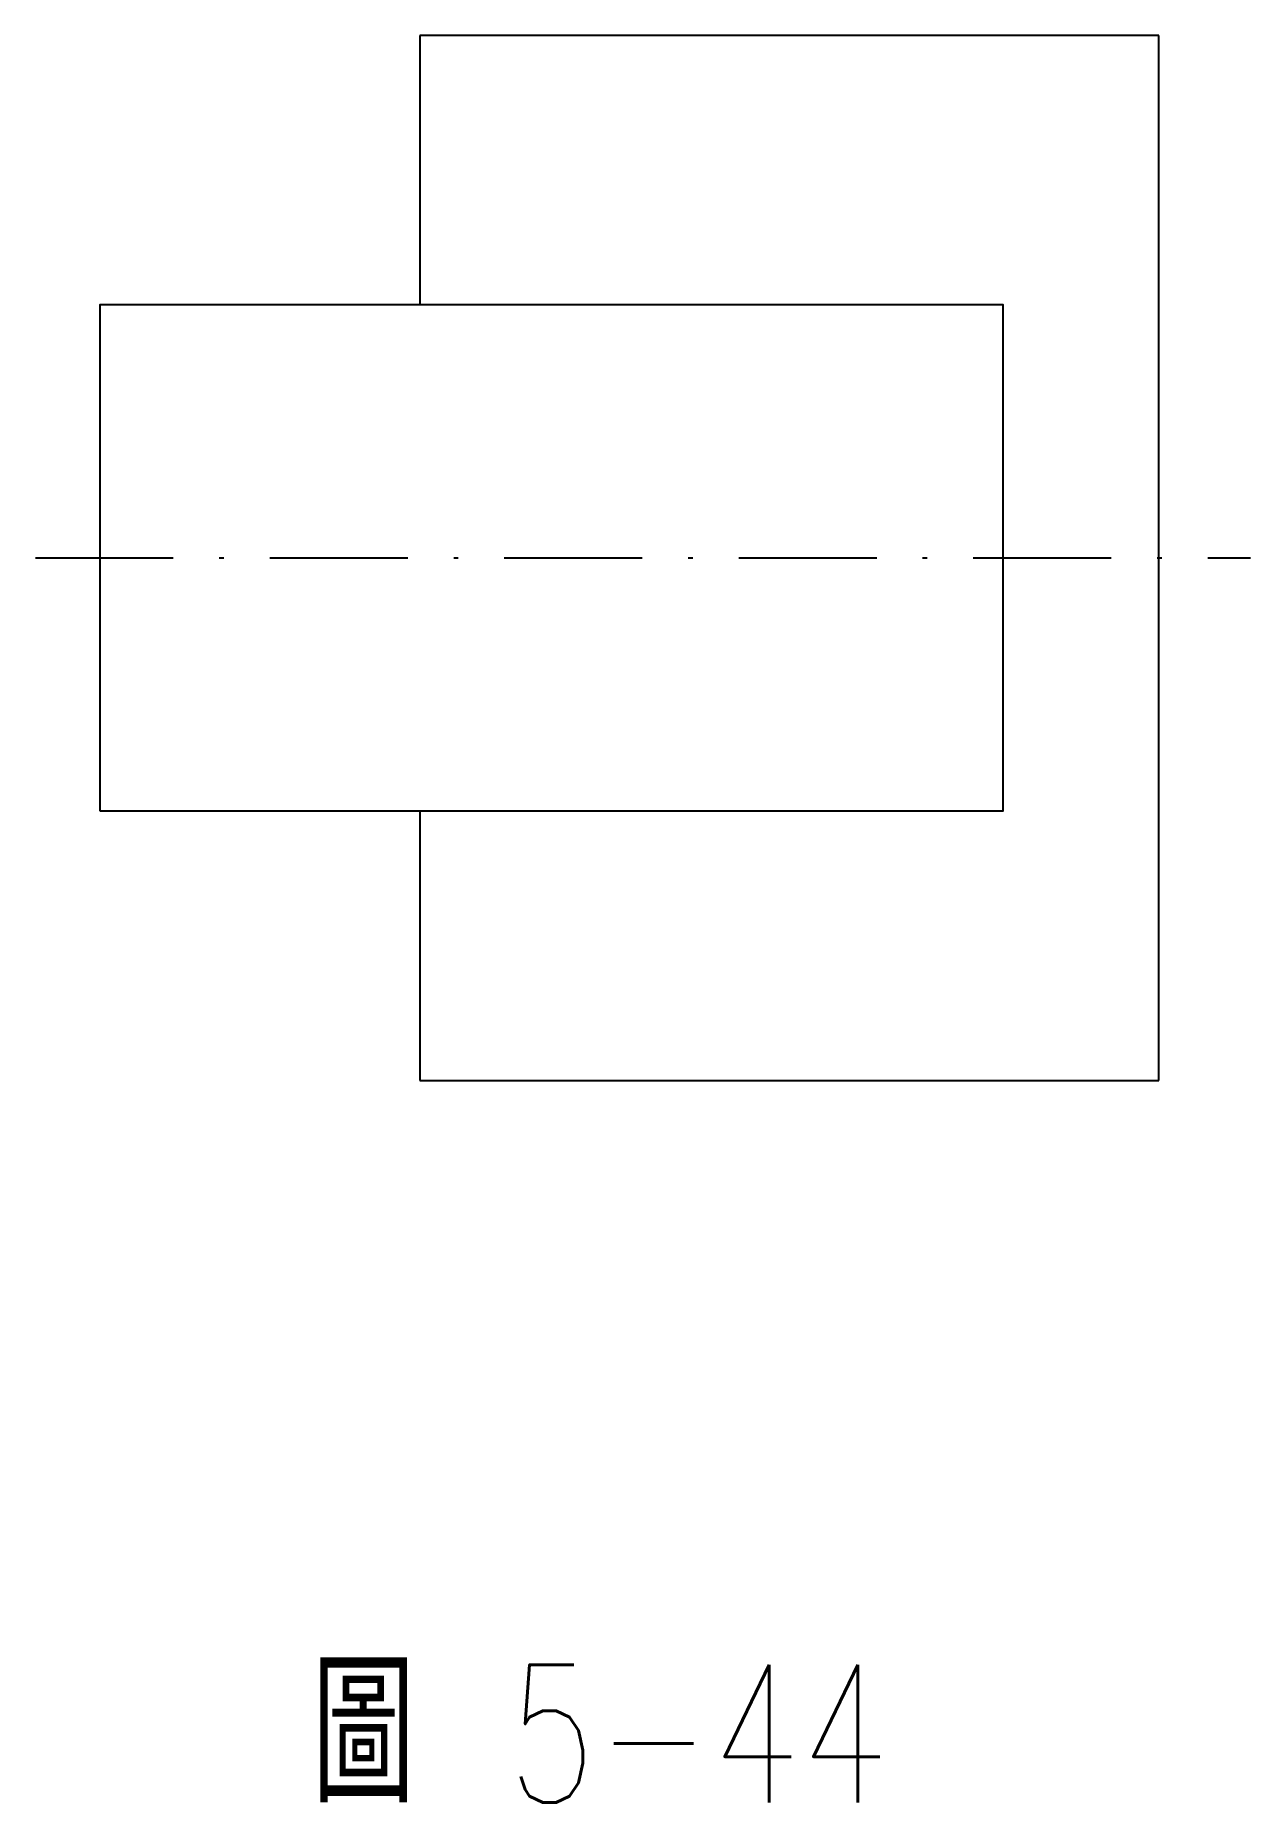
# Model space of a CAD drawing. Extents: x 68.3 to 94.8, y 101.5 to 139.9.
import ezdxf

# ---------------------------------------------------------------- set-up
doc = ezdxf.new("R2010")
doc.units = 0
doc.linetypes.add('CEN3', pattern=[5, 3, -1, 0, -1])
doc.layers.add('CENT3', color=1, linetype='CEN3')
doc.layers.add('輪廓線', color=7, linetype='CONTINUOUS')
doc.styles.add('CNS', font='txt.shx', dxfattribs={"width": 0.75, "height": 3, "bigfont": 'chineset.shx'})

msp = doc.modelspace()

# ---------------------------------------------------------------- linework, layer by layer
at = {"layer": 'CENT3'}
msp.add_line((68.327, 128.543), (94.761, 128.543), dxfattribs=at)
at = {"layer": '輪廓線'}
for p, q in [((92.761, 139.909), (76.688, 139.909)), ((76.688, 139.909), (76.688, 134.05)), ((92.761, 117.177), (92.761, 139.909)), ((76.688, 123.037), (76.688, 117.177)), ((76.688, 117.177), (92.761, 117.177))]:
    msp.add_line(p, q, dxfattribs=at)
msp.add_lwpolyline([(69.73, 123.037), (89.379, 123.037), (89.379, 134.05), (69.73, 134.05)], close=True, dxfattribs=at)

# ---------------------------------------------------------------- texts
at = {"layer": '輪廓線', "style": 'CNS', "width": 0.75}
msp.add_text('圖 5-44', height=3, dxfattribs=at).set_placement((74.34, 101.464))

doc.saveas('drawing.dxf')
